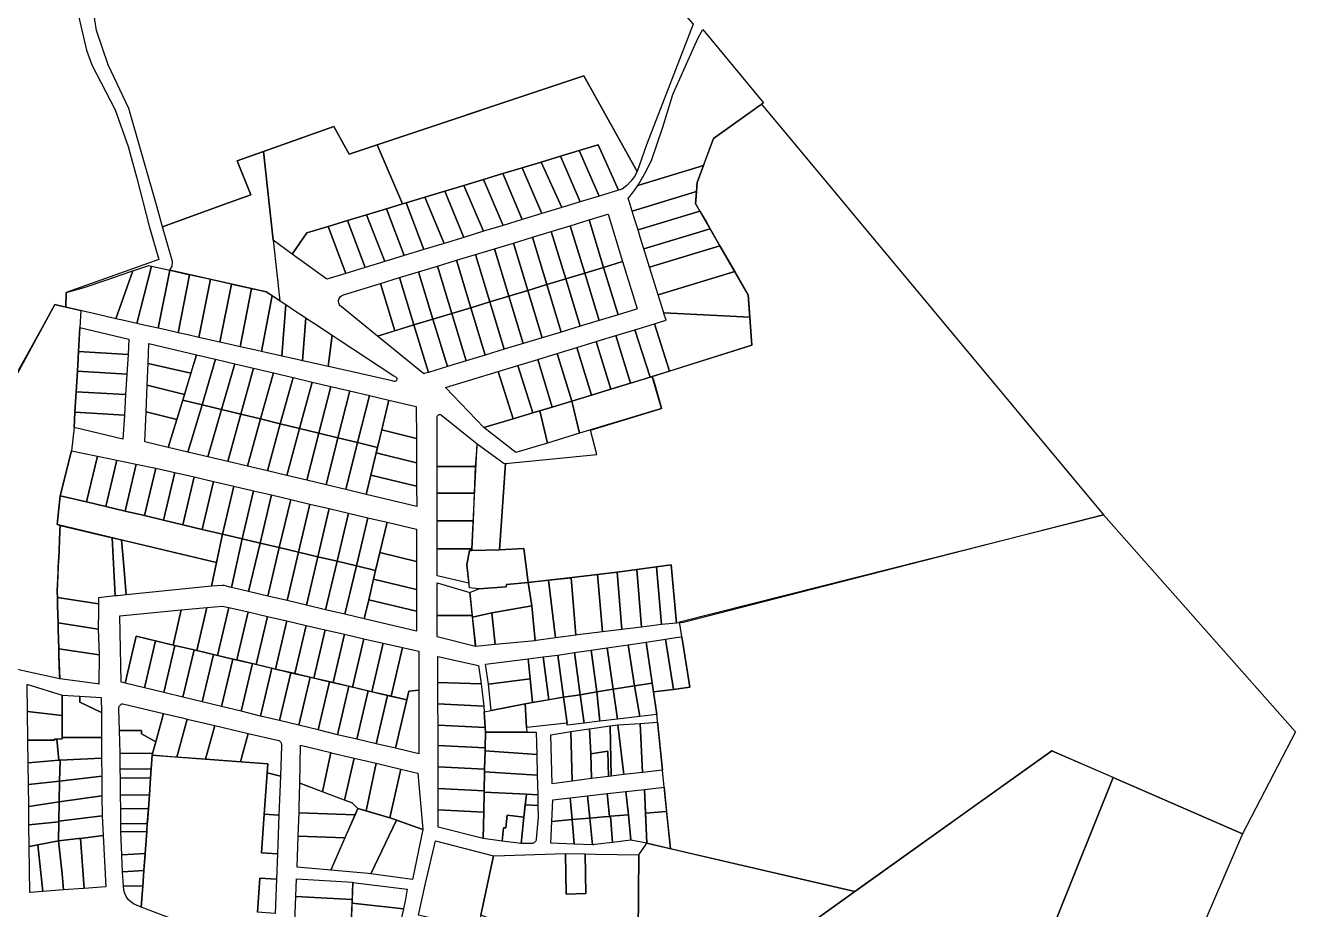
# Model space of a CAD drawing. Header units: millimetres. Extents: x 522658 to 553925, y 7796479 to 7820139.
# Drawn here: x 526772 to 527541, y 7801591 to 7802126 of the extents above; entities that cross this region are included whole.
import ezdxf

# ---------------------------------------------------------------- set-up
doc = ezdxf.new("R2010")
doc.units = ezdxf.units.MM
doc.layers.add('ZONA RESIDENCIAL 2 (ZR_2)', color=2, linetype='Continuous')

msp = doc.modelspace()

# ---------------------------------------------------------------- linework, layer by layer
at = {"layer": 'ZONA RESIDENCIAL 2 (ZR_2)'}
for points in [[(526892.1, 7802017.95), (526855.09, 7802004.5), (526851.58, 7802016.94), (526834.65, 7802076.2), (526822.16, 7802102.66), (526815.18, 7802123.4), (526812, 7802142.88), (526810.52, 7802167.01), (526812.42, 7802183.73), (527168.87, 7802135.47), (527176.28, 7802127.21), (527147.92, 7802054.19), (527142.26, 7802038.06), (527109.98, 7802096.01), (526968.03, 7802048.51), (526958.77, 7802065.31), (526900.17, 7802044.41), (526908.5, 7802023.91), (526892.1, 7802017.95)], [(527182.38, 7802041.6), (527142.61, 7802029.5), (527143.01, 7802030.11), (527143.92, 7802031.54), (527147.81, 7802038.23), (527151.24, 7802045.16), (527157.79, 7802064.78), (527163.94, 7802084.53), (527177.27, 7802114.48), (527179.5, 7802119.27), (527182.03, 7802123.9), (527218.81, 7802079.65), (527188.43, 7802057.91), (527183.06, 7802043.45), (527182.58, 7802042.15), (527182.38, 7802041.6)], [(527000.34, 7802018.35), (526984.91, 7802054.16), (527109.98, 7802096.01), (527142.26, 7802038.06), (527140.63, 7802034.91), (527138.56, 7802032.04), (527136.09, 7802029.5), (527133.27, 7802027.35), (527130.95, 7802026.64), (527118.65, 7802054.2), (527107.14, 7802050.71), (527095.81, 7802047.28), (527084.1, 7802043.73), (527072.65, 7802040.26), (527061.08, 7802036.75), (527049.26, 7802033.17), (527037.31, 7802029.55), (527025.9, 7802026.09), (527013.88, 7802022.45), (527002.51, 7802019), (527000.34, 7802018.35)], [(527166.01, 7801764.42), (527162.96, 7801799.74), (527154.04, 7801798.55), (527130.23, 7801795.38), (527102.92, 7801792.04), (527076.33, 7801789.03), (527073.71, 7801809.59), (527059.06, 7801808.83), (527062.56, 7801861.22), (527117.83, 7801866.69), (527114, 7801881.4), (527157, 7801894.36), (527151.45, 7801913.83), (527211.61, 7801932.81), (527209.54, 7801963.33), (527192.42, 7801992.96), (527177.59, 7802018.62), (527178.16, 7802025.86), (527178.59, 7802031.4), (527188.43, 7802057.91), (527210.39, 7802073.62), (527217.62, 7802078.8), (527424.42, 7801830.02), (527240.1, 7801782.74), (527170.29, 7801764.83), (527166.01, 7801764.42)], [(526922, 7801996.35), (526916.12, 7802050.1), (526958.77, 7802065.31), (526968.03, 7802048.51), (526984.91, 7802054.16), (527000.34, 7802018.35), (526990.54, 7802015.38), (526978.44, 7802011.71), (526966.99, 7802008.24), (526955.38, 7802004.72), (526942.3, 7802000.76), (526933.59, 7801987.98), (526922, 7801996.35)], [(526922, 7801996.35), (526926.01, 7801959.73), (526917.87, 7801965.1), (526859.53, 7801978.17), (526860.9, 7801980.74), (526861.03, 7801983.43), (526855.09, 7802004.5), (526892.1, 7802017.95), (526908.5, 7802023.91), (526900.17, 7802044.41), (526916.12, 7802050.1), (526922, 7801996.35)], [(527096.61, 7802016.16), (527084.1, 7802043.73), (527095.81, 7802047.28), (527107.81, 7802019.58), (527096.61, 7802016.16)], [(527107.81, 7802019.58), (527095.81, 7802047.28), (527107.14, 7802050.71), (527119.26, 7802023.07), (527107.81, 7802019.58)], [(527119.26, 7802023.07), (527107.14, 7802050.71), (527118.65, 7802054.2), (527130.95, 7802026.64), (527119.26, 7802023.07)], [(527072.72, 7802008.87), (527061.08, 7802036.75), (527072.65, 7802040.26), (527084.65, 7802012.51), (527072.72, 7802008.87)], [(527084.65, 7802012.51), (527072.65, 7802040.26), (527084.1, 7802043.73), (527096.61, 7802016.16), (527084.65, 7802012.51)], [(527142.61, 7802029.5), (527182.38, 7802041.6), (527178.59, 7802031.4), (527178.16, 7802025.86), (527139.26, 7802014.03), (527137.43, 7802019.94), (527136.92, 7802021.6), (527139.85, 7802025.49), (527142.61, 7802029.5)], [(527049.38, 7802001.75), (527037.31, 7802029.55), (527049.26, 7802033.17), (527061.12, 7802005.33), (527049.38, 7802001.75)], [(527061.12, 7802005.33), (527049.26, 7802033.17), (527061.08, 7802036.75), (527072.72, 7802008.87), (527061.12, 7802005.33)], [(527025.45, 7801994.46), (527013.88, 7802022.45), (527025.9, 7802026.09), (527037.36, 7801998.09), (527025.45, 7801994.46)], [(527037.36, 7801998.09), (527025.9, 7802026.09), (527037.31, 7802029.55), (527049.38, 7802001.75), (527037.36, 7801998.09)], [(527139.26, 7802014.03), (527178.16, 7802025.86), (527177.72, 7802020.26), (527177.59, 7802018.62), (527180.28, 7802013.96), (527142.82, 7802002.57), (527140.54, 7802009.91), (527139.26, 7802014.03)], [(527001.35, 7801987.11), (526990.54, 7802015.38), (527000.34, 7802018.35), (527002.51, 7802019), (527013.28, 7801990.75), (527001.35, 7801987.11)], [(527013.28, 7801990.75), (527002.51, 7802019), (527013.88, 7802022.45), (527025.45, 7801994.46), (527013.28, 7801990.75)], [(526965.9, 7801976.3), (526955.38, 7802004.72), (526966.99, 7802008.24), (526977.68, 7801979.89), (526965.9, 7801976.3)], [(526977.68, 7801979.89), (526966.99, 7802008.24), (526978.44, 7802011.71), (526989.61, 7801983.53), (526977.68, 7801979.89)], [(526989.61, 7801983.53), (526978.44, 7802011.71), (526990.54, 7802015.38), (527001.35, 7801987.11), (526989.61, 7801983.53)], [(527110.54, 7801976.45), (527101.82, 7802005.13), (527113.3, 7802008.62), (527122.02, 7801979.94), (527110.54, 7801976.45)], [(527122.02, 7801979.94), (527113.3, 7802008.62), (527124.53, 7802012.04), (527124.78, 7802012.12), (527133.5, 7801983.43), (527122.02, 7801979.94)], [(527142.82, 7802002.57), (527180.28, 7802013.96), (527183.96, 7802007.6), (527186.45, 7802003.29), (527146.37, 7801991.11), (527144.16, 7801998.24), (527142.82, 7802002.57)], [(526965.9, 7801976.3), (526954.54, 7801972.84), (526933.59, 7801987.98), (526942.3, 7802000.76), (526955.38, 7802004.72), (526965.9, 7801976.3)], [(527087.58, 7801969.47), (527078.86, 7801998.15), (527090.34, 7802001.64), (527099.06, 7801972.96), (527087.58, 7801969.47)], [(527099.06, 7801972.96), (527090.34, 7802001.64), (527101.82, 7802005.13), (527110.54, 7801976.45), (527099.06, 7801972.96)], [(527146.37, 7801991.11), (527186.45, 7802003.29), (527192.42, 7801992.96), (527149.81, 7801980.01), (527146.37, 7801991.11)], [(527064.62, 7801962.49), (527055.9, 7801991.17), (527067.38, 7801994.66), (527076.1, 7801965.98), (527064.62, 7801962.49)], [(527076.1, 7801965.98), (527067.38, 7801994.66), (527078.86, 7801998.15), (527087.58, 7801969.47), (527076.1, 7801965.98)], [(527149.81, 7801980.01), (527192.42, 7801992.96), (527201.38, 7801977.46), (527154.98, 7801963.36), (527149.81, 7801980.01)], [(527041.66, 7801955.5), (527032.94, 7801984.19), (527044.42, 7801987.68), (527053.14, 7801959), (527041.66, 7801955.5)], [(527053.14, 7801959), (527044.42, 7801987.68), (527055.9, 7801991.17), (527064.62, 7801962.49), (527053.14, 7801959)], [(526826.82, 7801948.81), (526815.85, 7801951.28), (526796.56, 7801955.79), (526796.82, 7801964.63), (526807.64, 7801967.8), (526821.43, 7801972.47), (526835.3, 7801977.16), (526837.13, 7801977.78), (526826.82, 7801948.81)], [(526826.82, 7801948.81), (526837.13, 7801977.78), (526846.75, 7801981.03), (526848.31, 7801980.68), (526839.54, 7801945.94), (526830.84, 7801947.9), (526826.82, 7801948.81)], [(526839.54, 7801945.94), (526848.31, 7801980.68), (526858.69, 7801978.36), (526859.53, 7801978.17), (526852.5, 7801943.01), (526843.78, 7801944.98), (526839.54, 7801945.94)], [(526852.5, 7801943.01), (526859.53, 7801978.17), (526871.48, 7801975.49), (526864.45, 7801940.32), (526856.98, 7801942), (526852.5, 7801943.01)], [(527018.7, 7801948.51), (527009.97, 7801977.2), (527021.45, 7801980.69), (527030.18, 7801952.01), (527018.7, 7801948.51)], [(527030.18, 7801952.01), (527021.45, 7801980.69), (527032.94, 7801984.19), (527041.66, 7801955.5), (527030.18, 7801952.01)], [(527119.26, 7801947.75), (527110.54, 7801976.45), (527122.02, 7801979.94), (527130.74, 7801951.24), (527119.26, 7801947.75)], [(527130.74, 7801951.24), (527122.02, 7801979.94), (527133.5, 7801983.43), (527142.23, 7801954.73), (527141.99, 7801954.66), (527130.74, 7801951.24)], [(527154.98, 7801963.36), (527201.38, 7801977.46), (527209.54, 7801963.33), (527210.46, 7801949.77), (527158.4, 7801952.34), (527154.98, 7801963.36)], [(526864.45, 7801940.32), (526871.48, 7801975.49), (526872.02, 7801975.37), (526884.01, 7801972.68), (526876.98, 7801937.5), (526870.31, 7801939), (526864.45, 7801940.32)], [(526876.98, 7801937.5), (526884.01, 7801972.68), (526884.9, 7801972.48), (526896.44, 7801969.9), (526896.75, 7801969.83), (526889.71, 7801934.63), (526883.19, 7801936.1), (526876.98, 7801937.5)], [(526889.71, 7801934.63), (526896.75, 7801969.83), (526908.96, 7801967.1), (526902.09, 7801931.84), (526897.88, 7801932.79), (526889.71, 7801934.63)], [(526995.74, 7801941.52), (526985.15, 7801938.3), (526963.14, 7801956.17), (526962.65, 7801956.65), (526962.24, 7801957.2), (526961.92, 7801957.82), (526961.72, 7801958.47), (526961.62, 7801959.16), (526961.64, 7801959.84), (526961.77, 7801960.52), (526962.01, 7801961.16), (526962.35, 7801961.76), (526962.79, 7801962.29), (526963.31, 7801962.75), (526963.89, 7801963.11), (526964.53, 7801963.37), (526987, 7801970.21), (526995.74, 7801941.52)], [(526995.74, 7801941.52), (526987, 7801970.21), (526998.48, 7801973.7), (527007.22, 7801945.02), (526995.74, 7801941.52)], [(527007.22, 7801945.02), (526998.48, 7801973.7), (527009.97, 7801977.2), (527018.7, 7801948.51), (527007.22, 7801945.02)], [(527096.31, 7801940.77), (527087.58, 7801969.47), (527099.06, 7801972.96), (527107.79, 7801944.26), (527096.31, 7801940.77)], [(527107.79, 7801944.26), (527099.06, 7801972.96), (527110.54, 7801976.45), (527119.26, 7801947.75), (527107.79, 7801944.26)], [(526902.09, 7801931.84), (526908.96, 7801967.1), (526909.36, 7801967.01), (526910.47, 7801966.76), (526910.55, 7801966.74), (526911.63, 7801966.5), (526917.87, 7801965.1), (526921.33, 7801962.82), (526914.86, 7801928.97), (526913.07, 7801929.37), (526910.8, 7801929.88), (526906.61, 7801930.82), (526902.09, 7801931.84)], [(526914.86, 7801928.97), (526921.33, 7801962.82), (526921.99, 7801962.38), (526923.43, 7801961.43), (526929.6, 7801957.36), (526927.35, 7801926.15), (526924.78, 7801926.73), (526918.32, 7801928.19), (526914.86, 7801928.97)], [(527061.87, 7801930.3), (527053.14, 7801959), (527064.62, 7801962.49), (527073.35, 7801933.79), (527061.87, 7801930.3)], [(527073.35, 7801933.79), (527064.62, 7801962.49), (527076.1, 7801965.98), (527084.83, 7801937.28), (527073.35, 7801933.79)], [(527084.83, 7801937.28), (527076.1, 7801965.98), (527087.58, 7801969.47), (527096.31, 7801940.77), (527084.83, 7801937.28)], [(526927.35, 7801926.15), (526929.6, 7801957.36), (526932.98, 7801955.13), (526933.19, 7801954.99), (526941.76, 7801949.34), (526939.76, 7801923.36), (526936.49, 7801924.09), (526930.03, 7801925.55), (526927.35, 7801926.15)], [(527038.91, 7801923.31), (527030.18, 7801952.01), (527041.66, 7801955.5), (527050.39, 7801926.8), (527038.91, 7801923.31)], [(527050.39, 7801926.8), (527041.66, 7801955.5), (527053.14, 7801959), (527061.87, 7801930.3), (527050.39, 7801926.8)], [(526957.7, 7801938.83), (526955.27, 7801919.85), (526948.2, 7801921.45), (526941.74, 7801922.91), (526939.76, 7801923.36), (526941.76, 7801949.34), (526944.39, 7801947.61), (526946.93, 7801945.94), (526947.06, 7801945.85), (526957.7, 7801938.83)], [(527015.96, 7801916.32), (527007.22, 7801945.02), (527018.7, 7801948.51), (527027.44, 7801919.82), (527015.96, 7801916.32)], [(527027.44, 7801919.82), (527018.7, 7801948.51), (527030.18, 7801952.01), (527038.91, 7801923.31), (527027.44, 7801919.82)], [(527210.46, 7801949.77), (527210.47, 7801949.6), (527211.61, 7801932.81), (527161.82, 7801917.1), (527152.78, 7801945.74), (527156.5, 7801946.87), (527159.78, 7801947.87), (527158.49, 7801952.04), (527158.4, 7801952.34), (527210.46, 7801949.77)], [(526834.17, 7801927.21), (526804.23, 7801928.94), (526805.08, 7801943.53), (526834.72, 7801936.45), (526834.17, 7801927.21)], [(527015.96, 7801916.32), (527013.49, 7801915.57), (527013.25, 7801915.5), (526985.15, 7801938.3), (527007.22, 7801945.02), (527015.96, 7801916.32)], [(527150.24, 7801913.45), (527143.19, 7801911.22), (527138.29, 7801909.73), (527129.37, 7801938.61), (527140.94, 7801942.13), (527150.24, 7801913.45)], [(527161.82, 7801917.1), (527151.45, 7801913.83), (527150.24, 7801913.45), (527140.94, 7801942.13), (527152.78, 7801945.74), (527161.82, 7801917.1)], [(526872.23, 7801915.83), (526846.29, 7801921.62), (526846.78, 7801933.86), (526875.64, 7801927.04), (526872.23, 7801915.83)], [(526995.18, 7801910.81), (526993.95, 7801911.14), (526962.74, 7801918.17), (526956.29, 7801919.62), (526955.27, 7801919.85), (526957.7, 7801938.83), (526960.24, 7801937.15), (526961.9, 7801936.06), (526994.97, 7801914.25), (526996.4, 7801913.4), (526996.57, 7801913.2), (526996.7, 7801912.97), (526996.79, 7801912.72), (526996.83, 7801912.45), (526996.83, 7801912.19), (526996.78, 7801911.93), (526996.69, 7801911.68), (526996.56, 7801911.45), (526996.39, 7801911.25), (526996.18, 7801911.08), (526995.95, 7801910.95), (526995.71, 7801910.86), (526995.44, 7801910.81), (526995.18, 7801910.81)], [(527114.66, 7801902.55), (527114.15, 7801902.39), (527102.76, 7801898.93), (527093.84, 7801927.8), (527105.74, 7801931.42), (527114.66, 7801902.55)], [(527126.44, 7801906.13), (527114.66, 7801902.55), (527105.74, 7801931.42), (527117.52, 7801935.01), (527126.44, 7801906.13)], [(527138.29, 7801909.73), (527127.05, 7801906.31), (527126.44, 7801906.13), (527117.52, 7801935.01), (527118.64, 7801935.35), (527129.37, 7801938.61), (527138.29, 7801909.73)], [(526833.46, 7801915.24), (526803.53, 7801916.98), (526804.23, 7801928.94), (526834.17, 7801927.21), (526833.46, 7801915.24)], [(526887.16, 7801924.31), (526878.96, 7801896.74), (526867.28, 7801899.58), (526875.64, 7801927.04), (526887.16, 7801924.31)], [(526898.86, 7801921.54), (526890.85, 7801893.85), (526878.96, 7801896.74), (526887.16, 7801924.31), (526898.86, 7801921.54)], [(527090.8, 7801895.3), (527079.07, 7801891.74), (527070.01, 7801920.54), (527082.1, 7801924.22), (527090.8, 7801895.3)], [(527102.76, 7801898.93), (527090.8, 7801895.3), (527082.1, 7801924.22), (527093.84, 7801927.8), (527102.76, 7801898.93)], [(526832.72, 7801902.88), (526802.81, 7801904.61), (526803.53, 7801916.98), (526833.46, 7801915.24), (526832.72, 7801902.88)], [(526868.32, 7801902.98), (526845.77, 7801908.58), (526846.29, 7801921.62), (526872.23, 7801915.83), (526868.32, 7801902.98)], [(526910.14, 7801918.87), (526902.51, 7801891.01), (526890.85, 7801893.85), (526898.86, 7801921.54), (526910.14, 7801918.87)], [(526922.13, 7801916.03), (526914.39, 7801888.12), (526902.51, 7801891.01), (526910.14, 7801918.87), (526922.13, 7801916.03)], [(526934.04, 7801913.21), (526926.34, 7801885.21), (526914.39, 7801888.12), (526922.13, 7801916.03), (526934.04, 7801913.21)], [(527067.2, 7801888.17), (527049.58, 7801883.04), (527026.26, 7801907.23), (527058.16, 7801916.94), (527067.2, 7801888.17)], [(527067.2, 7801888.17), (527058.16, 7801916.94), (527070.01, 7801920.54), (527079.07, 7801891.74), (527067.2, 7801888.17)], [(526863.68, 7801887.76), (526845.13, 7801892.43), (526845.77, 7801908.58), (526868.32, 7801902.98), (526863.68, 7801887.76)], [(526945.58, 7801910.48), (526938.03, 7801882.36), (526926.34, 7801885.21), (526934.04, 7801913.21), (526945.58, 7801910.48)], [(526956.94, 7801907.8), (526949.66, 7801879.53), (526938.03, 7801882.36), (526945.58, 7801910.48), (526956.94, 7801907.8)], [(527107.46, 7801879.42), (527102.76, 7801898.93), (527114.66, 7801902.55), (527126.44, 7801906.13), (527138.29, 7801909.73), (527150.24, 7801913.45), (527151.45, 7801913.83), (527152.5, 7801910.36), (527156.94, 7801894.57), (527157, 7801894.36), (527107.46, 7801879.42)], [(526831.97, 7801890.42), (526802.07, 7801892.15), (526802.81, 7801904.61), (526832.72, 7801902.88), (526831.97, 7801890.42)], [(526968.4, 7801905.09), (526961.25, 7801876.7), (526949.66, 7801879.53), (526956.94, 7801907.8), (526968.4, 7801905.09)], [(526980.28, 7801902.28), (526973.15, 7801873.8), (526961.25, 7801876.7), (526968.4, 7801905.09), (526980.28, 7801902.28)], [(526973.15, 7801873.8), (526980.28, 7801902.28), (526992.05, 7801899.5), (526985.19, 7801870.87), (526973.15, 7801873.8)], [(526878.96, 7801896.74), (526870.43, 7801868.09), (526858.55, 7801870.91), (526867.28, 7801899.58), (526878.96, 7801896.74)], [(526890.85, 7801893.85), (526882.56, 7801865.2), (526870.43, 7801868.09), (526878.96, 7801896.74), (526890.85, 7801893.85)], [(526902.51, 7801891.01), (526894.65, 7801862.32), (526882.56, 7801865.2), (526890.85, 7801893.85), (526902.51, 7801891.01)], [(527008.69, 7801876.38), (526987.73, 7801881.47), (526992.05, 7801899.5), (527008.59, 7801895.59), (527008.69, 7801876.38)], [(527087.97, 7801873.54), (527068.85, 7801867.78), (527049.47, 7801883.01), (527049.58, 7801883.04), (527067.2, 7801888.17), (527079.07, 7801891.74), (527083.41, 7801893.06), (527087.97, 7801873.54)], [(527087.97, 7801873.54), (527083.41, 7801893.06), (527090.8, 7801895.3), (527102.76, 7801898.93), (527107.46, 7801879.42), (527087.97, 7801873.54)], [(526831.97, 7801890.42), (526831.11, 7801875.92), (526801.53, 7801882.97), (526802.07, 7801892.15), (526831.97, 7801890.42)], [(526863.68, 7801887.76), (526858.55, 7801870.91), (526844.41, 7801874.27), (526845.13, 7801892.43), (526863.68, 7801887.76)], [(526914.39, 7801888.12), (526906.47, 7801859.51), (526894.65, 7801862.32), (526902.51, 7801891.01), (526914.39, 7801888.12)], [(526926.34, 7801885.21), (526918.49, 7801856.65), (526906.47, 7801859.51), (526914.39, 7801888.12), (526926.34, 7801885.21)], [(526938.03, 7801882.36), (526930.36, 7801853.83), (526918.49, 7801856.65), (526926.34, 7801885.21), (526938.03, 7801882.36)], [(527021.27, 7801859.26), (527021.27, 7801889.38), (527021.3, 7801889.62), (527021.36, 7801889.86), (527021.47, 7801890.08), (527021.61, 7801890.29), (527021.78, 7801890.46), (527021.98, 7801890.61), (527022.2, 7801890.72), (527022.43, 7801890.79), (527022.68, 7801890.83), (527022.92, 7801890.82), (527023.17, 7801890.78), (527023.4, 7801890.69), (527023.61, 7801890.57), (527023.79, 7801890.43), (527045.43, 7801872.99), (527045.29, 7801871.28), (527044.3, 7801859.26), (527021.27, 7801859.26)], [(526949.66, 7801879.53), (526942.32, 7801850.99), (526930.36, 7801853.83), (526938.03, 7801882.36), (526949.66, 7801879.53)], [(526961.25, 7801876.7), (526954.07, 7801848.2), (526942.32, 7801850.99), (526949.66, 7801879.53), (526961.25, 7801876.7)], [(527008.77, 7801861.46), (526984.38, 7801867.5), (526987.73, 7801881.47), (527008.69, 7801876.38), (527008.77, 7801861.46)], [(526973.15, 7801873.8), (526966.03, 7801845.36), (526954.07, 7801848.2), (526961.25, 7801876.7), (526973.15, 7801873.8)], [(526966.03, 7801845.36), (526973.15, 7801873.8), (526985.19, 7801870.87), (526978.37, 7801842.42), (526966.03, 7801845.36)], [(527062.56, 7801861.22), (527059.06, 7801808.83), (527042.25, 7801808.46), (527042.29, 7801809.36), (527045.43, 7801872.99), (527061.74, 7801861.14), (527062.56, 7801861.22)], [(526793.14, 7801841.64), (526800.03, 7801868.89), (526815.69, 7801865.63), (526809.11, 7801837.85), (526793.14, 7801841.64)], [(526809.11, 7801837.85), (526815.69, 7801865.63), (526827.44, 7801863.18), (526820.77, 7801835.08), (526809.11, 7801837.85)], [(526820.77, 7801835.08), (526827.44, 7801863.18), (526839.17, 7801860.73), (526832.43, 7801832.32), (526820.77, 7801835.08)], [(527008.85, 7801847.33), (526981.16, 7801854.06), (526984.38, 7801867.5), (527008.77, 7801861.46), (527008.85, 7801847.33)], [(526832.43, 7801832.32), (526839.17, 7801860.73), (526850.91, 7801858.28), (526844.09, 7801829.55), (526832.43, 7801832.32)], [(526844.09, 7801829.55), (526850.91, 7801858.28), (526862.6, 7801855.68), (526855.75, 7801826.78), (526844.09, 7801829.55)], [(526855.75, 7801826.78), (526862.6, 7801855.68), (526874.3, 7801853.08), (526867.41, 7801824.02), (526855.75, 7801826.78)], [(527043.65, 7801843.26), (527021.27, 7801843.26), (527021.27, 7801859.26), (527044.3, 7801859.26), (527043.65, 7801843.26)], [(526867.41, 7801824.02), (526874.3, 7801853.08), (526885.97, 7801850.33), (526879.07, 7801821.25), (526867.41, 7801824.02)], [(526879.07, 7801821.25), (526885.97, 7801850.33), (526898.16, 7801847.45), (526891.26, 7801818.37), (526879.07, 7801821.25)], [(526891.26, 7801818.37), (526898.16, 7801847.45), (526909.3, 7801844.82), (526910.09, 7801844.63), (526903.19, 7801815.54), (526902.4, 7801815.73), (526891.26, 7801818.37)], [(527008.85, 7801847.33), (527008.91, 7801835.16), (526978.37, 7801842.42), (526981.16, 7801854.06), (527008.85, 7801847.33)], [(526887.71, 7801801.24), (526827.46, 7801815.52), (526791.3, 7801824.1), (526793.14, 7801841.64), (526809.11, 7801837.85), (526820.77, 7801835.08), (526832.43, 7801832.32), (526844.09, 7801829.55), (526855.75, 7801826.78), (526867.41, 7801824.02), (526879.07, 7801821.25), (526891.26, 7801818.37), (526887.71, 7801801.24)], [(526903.19, 7801815.54), (526910.09, 7801844.63), (526920.96, 7801842.07), (526914.06, 7801812.97), (526903.19, 7801815.54)], [(526914.06, 7801812.97), (526920.96, 7801842.07), (526932.62, 7801839.32), (526925.72, 7801810.21), (526914.06, 7801812.97)], [(526925.72, 7801810.21), (526932.62, 7801839.32), (526944.29, 7801836.57), (526937.39, 7801807.45), (526925.72, 7801810.21)], [(527042.97, 7801826.46), (527021.27, 7801826.46), (527021.27, 7801843.26), (527043.65, 7801843.26), (527042.97, 7801826.46)], [(526937.39, 7801807.45), (526944.29, 7801836.57), (526955.95, 7801833.8), (526949.05, 7801804.68), (526937.39, 7801807.45)], [(526949.05, 7801804.68), (526955.95, 7801833.8), (526967.61, 7801831.04), (526960.71, 7801801.91), (526949.05, 7801804.68)], [(526960.71, 7801801.91), (526967.61, 7801831.04), (526979.28, 7801828.27), (526972.37, 7801799.14), (526960.71, 7801801.91)], [(526972.37, 7801799.14), (526979.28, 7801828.27), (526990.94, 7801825.51), (526986.6, 7801807.19), (526984.02, 7801796.35), (526972.37, 7801799.14)], [(527008.77, 7801801.87), (526986.6, 7801807.19), (526990.94, 7801825.51), (527008.74, 7801821.31), (527008.77, 7801801.87)], [(527042.29, 7801809.36), (527021.27, 7801809.36), (527021.27, 7801826.46), (527042.97, 7801826.46), (527042.29, 7801809.36)], [(527157.58, 7801675.36), (527154.15, 7801709.17), (527152.14, 7801722.82), (527164.24, 7801724.34), (527174.16, 7801725.59), (527167.97, 7801765.19), (527424.42, 7801830.02), (527540.75, 7801698.7), (527508.68, 7801636.85), (527393.28, 7801687.17), (527274.05, 7801601.87), (527246.97, 7801608.17), (527162.42, 7801627.83), (527158.6, 7801665.17), (527157.58, 7801675.36)], [(526792.21, 7801803.5), (526792.93, 7801820), (526793.09, 7801823.68), (526824.56, 7801816.21), (526826.46, 7801780.9), (526816.41, 7801779.8), (526816.38, 7801777.94), (526816.35, 7801776.1), (526791.42, 7801779.95), (526791.32, 7801783.41), (526791.55, 7801788.68), (526791.64, 7801790.68), (526792.17, 7801802.7), (526792.21, 7801803.5)], [(526830.27, 7801814.85), (526831.56, 7801798.96), (526832.97, 7801781.57), (526827.83, 7801781.04), (526826.46, 7801780.9), (526824.56, 7801816.21), (526827.46, 7801815.52), (526828.12, 7801815.36), (526830.27, 7801814.85)], [(526884.75, 7801786.93), (526887.71, 7801801.24), (526891.26, 7801818.37), (526902.4, 7801815.73), (526903.19, 7801815.54), (526896.82, 7801786.06), (526896.59, 7801786.12), (526892.3, 7801787.22), (526891.3, 7801787.18), (526884.75, 7801786.93)], [(526832.97, 7801781.57), (526831.56, 7801798.96), (526830.27, 7801814.85), (526887.71, 7801801.24), (526884.75, 7801786.93), (526832.97, 7801781.57)], [(526896.82, 7801786.06), (526903.19, 7801815.54), (526914.06, 7801812.97), (526907.1, 7801783.63), (526896.82, 7801786.06)], [(526907.1, 7801783.63), (526914.06, 7801812.97), (526925.72, 7801810.21), (526918.77, 7801780.87), (526907.1, 7801783.63)], [(526918.77, 7801780.87), (526925.72, 7801810.21), (526937.39, 7801807.45), (526930.43, 7801778.12), (526918.77, 7801780.87)], [(527040.46, 7801788.57), (527021.27, 7801793.16), (527021.27, 7801809.36), (527042.29, 7801809.36), (527042.25, 7801808.46), (527040.73, 7801808.4), (527039.26, 7801799.81), (527040.46, 7801788.57)], [(527046.53, 7801785.2), (527040.76, 7801785.81), (527039.26, 7801799.81), (527040.73, 7801808.4), (527042.25, 7801808.46), (527059.06, 7801808.83), (527073.71, 7801809.59), (527076.33, 7801789.03), (527063.12, 7801787.82), (527063.04, 7801786.47), (527046.53, 7801785.2)], [(526930.43, 7801778.12), (526937.39, 7801807.45), (526949.05, 7801804.68), (526942.09, 7801775.36), (526930.43, 7801778.12)], [(526942.09, 7801775.36), (526949.05, 7801804.68), (526960.71, 7801801.91), (526953.76, 7801772.61), (526942.09, 7801775.36)], [(526953.76, 7801772.61), (526960.71, 7801801.91), (526972.37, 7801799.14), (526965.42, 7801769.86), (526953.76, 7801772.61)], [(527008.79, 7801784.86), (526982.76, 7801791.03), (526984.02, 7801796.35), (526986.6, 7801807.19), (527008.77, 7801801.87), (527008.79, 7801784.86)], [(526965.42, 7801769.86), (526972.37, 7801799.14), (526984.02, 7801796.35), (526982.76, 7801791.03), (526979.81, 7801778.58), (526977.09, 7801767.1), (526965.42, 7801769.86)], [(527121.24, 7801759.23), (527106.32, 7801757.42), (527105.23, 7801757.26), (527102.42, 7801791.98), (527102.92, 7801792.04), (527118.3, 7801793.92), (527121.24, 7801759.23)], [(527121.24, 7801759.23), (527118.3, 7801793.92), (527130.23, 7801795.38), (527133.04, 7801760.66), (527121.24, 7801759.23)], [(527144.99, 7801762.11), (527133.04, 7801760.66), (527130.23, 7801795.38), (527142.08, 7801796.96), (527144.99, 7801762.11)], [(527144.99, 7801762.11), (527142.08, 7801796.96), (527154.04, 7801798.55), (527157.06, 7801763.57), (527144.99, 7801762.11)], [(527166.01, 7801764.42), (527157.06, 7801763.57), (527154.04, 7801798.55), (527162.96, 7801799.74), (527166.01, 7801764.42)], [(527008.81, 7801771.71), (526979.81, 7801778.58), (526982.76, 7801791.03), (527008.79, 7801784.86), (527008.81, 7801771.71)], [(527042.54, 7801769.18), (527021.27, 7801769.18), (527021.27, 7801788.88), (527041.05, 7801783.1), (527042.54, 7801769.18)], [(527041.05, 7801783.1), (527046.53, 7801785.2), (527063.04, 7801786.47), (527063.12, 7801787.82), (527076.33, 7801789.03), (527078.46, 7801774.87), (527054.39, 7801770.64), (527042.67, 7801767.98), (527041.05, 7801783.1)], [(527092.97, 7801755.51), (527081.39, 7801753.85), (527080.64, 7801753.78), (527078.46, 7801774.87), (527076.33, 7801789.03), (527088.61, 7801790.42), (527092.97, 7801755.51)], [(527092.97, 7801755.51), (527088.61, 7801790.42), (527102.42, 7801791.98), (527105.23, 7801757.26), (527092.97, 7801755.51)], [(526816.3, 7801772.07), (526816.14, 7801760.8), (526791.86, 7801764.55), (526791.56, 7801774.86), (526791.53, 7801775.94), (526791.42, 7801779.95), (526816.35, 7801776.1), (526816.3, 7801772.07)], [(527008.81, 7801771.71), (527008.82, 7801759.61), (526977.09, 7801767.1), (526979.81, 7801778.58), (527008.81, 7801771.71)], [(526866.43, 7801772.45), (526861.44, 7801751.22), (526839.12, 7801756.47), (526832.45, 7801728.09), (526830.1, 7801728.66), (526830.09, 7801728.97), (526829.42, 7801758.75), (526829.19, 7801768.88), (526866.43, 7801772.45)], [(526875.83, 7801747.83), (526861.44, 7801751.22), (526866.43, 7801772.45), (526881.97, 7801773.94), (526875.83, 7801747.83)], [(526895.13, 7801773.92), (526888.31, 7801744.9), (526875.83, 7801747.83), (526881.97, 7801773.94), (526891.19, 7801774.83), (526895.13, 7801773.92)], [(526906.82, 7801771.22), (526899.99, 7801742.15), (526897.53, 7801742.73), (526888.31, 7801744.9), (526895.13, 7801773.92), (526906.82, 7801771.22)], [(526918.51, 7801768.52), (526911.67, 7801739.4), (526899.99, 7801742.15), (526906.82, 7801771.22), (526918.51, 7801768.52)], [(527056.34, 7801751.45), (527044.56, 7801750.32), (527042.67, 7801767.98), (527054.39, 7801770.64), (527056.34, 7801751.45)], [(527056.34, 7801751.45), (527054.39, 7801770.64), (527078.46, 7801774.87), (527080.64, 7801753.78), (527056.34, 7801751.45)], [(526816.66, 7801745.21), (526792.3, 7801748.97), (526791.97, 7801760.54), (526791.86, 7801764.55), (526816.14, 7801760.8), (526816.66, 7801745.21)], [(526930.2, 7801765.82), (526923.35, 7801736.65), (526911.67, 7801739.4), (526918.51, 7801768.52), (526930.2, 7801765.82)], [(526941.89, 7801763.12), (526935.03, 7801733.91), (526923.35, 7801736.65), (526930.2, 7801765.82), (526941.89, 7801763.12)], [(526953.58, 7801760.42), (526946.71, 7801731.16), (526935.03, 7801733.91), (526941.89, 7801763.12), (526953.58, 7801760.42)], [(527021.27, 7801757.18), (527021.27, 7801769.18), (527042.54, 7801769.18), (527044.45, 7801751.35), (527044.56, 7801750.32), (527021.27, 7801756.18), (527021.27, 7801757.18)], [(526832.45, 7801728.09), (526839.12, 7801756.47), (526850.8, 7801753.73), (526844.11, 7801725.26), (526832.45, 7801728.09)], [(526965.27, 7801757.73), (526958.39, 7801728.42), (526946.71, 7801731.16), (526953.58, 7801760.42), (526965.27, 7801757.73)], [(526976.96, 7801755.03), (526970.07, 7801725.67), (526958.39, 7801728.42), (526965.27, 7801757.73), (526976.96, 7801755.03)], [(526988.65, 7801752.34), (526981.75, 7801722.93), (526970.07, 7801725.67), (526976.96, 7801755.03), (526988.65, 7801752.34)], [(527152.14, 7801722.82), (527147.69, 7801752.99), (527159.48, 7801754.76), (527164.24, 7801724.34), (527152.14, 7801722.82)], [(527165.62, 7801755.68), (527169.37, 7801756.24), (527174.16, 7801725.59), (527164.24, 7801724.34), (527159.48, 7801754.76), (527165.62, 7801755.68)], [(526816.66, 7801745.21), (526816.47, 7801727.51), (526815.69, 7801727.62), (526792.86, 7801730.71), (526792.79, 7801733.07), (526792.41, 7801745.06), (526792.4, 7801745.47), (526792.3, 7801748.97), (526816.66, 7801745.21)], [(526844.11, 7801725.26), (526850.8, 7801753.73), (526862.48, 7801750.98), (526855.77, 7801722.43), (526844.11, 7801725.26)], [(526855.77, 7801722.43), (526862.48, 7801750.98), (526874.16, 7801748.23), (526867.43, 7801719.6), (526855.77, 7801722.43)], [(526867.43, 7801719.6), (526874.16, 7801748.23), (526885.84, 7801745.48), (526879.09, 7801716.77), (526867.43, 7801719.6)], [(527000.34, 7801749.65), (526993.43, 7801720.18), (526981.75, 7801722.93), (526988.65, 7801752.34), (527000.34, 7801749.65)], [(527010.12, 7801723.89), (527004.08, 7801723.19), (527002.86, 7801717.97), (526993.43, 7801720.18), (527000.34, 7801749.65), (527010.09, 7801747.4), (527010.12, 7801723.89)], [(527104.43, 7801746.61), (527114.47, 7801748.06), (527117.86, 7801722.94), (527107.87, 7801721.09), (527104.43, 7801746.61)], [(527114.47, 7801748.06), (527124.1, 7801749.45), (527127.76, 7801724.49), (527117.86, 7801722.94), (527114.47, 7801748.06)], [(527140.68, 7801726.51), (527127.76, 7801724.49), (527124.1, 7801749.45), (527136.76, 7801751.35), (527140.68, 7801726.51)], [(527140.68, 7801726.51), (527136.76, 7801751.35), (527147.69, 7801752.99), (527151.35, 7801728.18), (527140.68, 7801726.51)], [(526879.09, 7801716.77), (526885.84, 7801745.48), (526897.52, 7801742.73), (526890.75, 7801713.94), (526879.09, 7801716.77)], [(526890.75, 7801713.94), (526897.52, 7801742.73), (526909.45, 7801739.93), (526902.66, 7801711.05), (526890.75, 7801713.94)], [(526902.66, 7801711.05), (526909.45, 7801739.93), (526921.13, 7801737.18), (526914.32, 7801708.22), (526902.66, 7801711.05)], [(527047.97, 7801727.79), (527021.72, 7801728.45), (527021.69, 7801744.2), (527046.35, 7801738.79), (527047.97, 7801727.79)], [(527050.45, 7801739.66), (527076.42, 7801742.89), (527077.57, 7801730.72), (527052.3, 7801727.53), (527050.45, 7801739.66)], [(527088.85, 7801718.06), (527078.93, 7801716.34), (527077.57, 7801730.72), (527076.42, 7801742.9), (527085.35, 7801744.02), (527088.85, 7801718.06)], [(527088.85, 7801718.06), (527085.35, 7801744.02), (527094.3, 7801745.15), (527097.75, 7801719.6), (527097.46, 7801719.56), (527088.85, 7801718.06)], [(527094.3, 7801745.15), (527104.43, 7801746.61), (527107.87, 7801721.09), (527097.75, 7801719.6), (527094.3, 7801745.15)], [(526932.73, 7801734.45), (526925.9, 7801705.41), (526914.32, 7801708.22), (526921.13, 7801737.18), (526932.73, 7801734.45)], [(526944.41, 7801731.7), (526937.56, 7801702.58), (526925.9, 7801705.41), (526932.73, 7801734.45), (526944.41, 7801731.7)], [(526956.09, 7801728.96), (526949.22, 7801699.75), (526937.56, 7801702.58), (526944.41, 7801731.7), (526956.09, 7801728.96)], [(526794.33, 7801708.47), (526773.42, 7801710.86), (526773.23, 7801727.29), (526773.45, 7801727.22), (526794.42, 7801720.77), (526794.35, 7801711.37), (526794.33, 7801708.47)], [(526967.77, 7801726.21), (526960.88, 7801696.91), (526949.22, 7801699.75), (526956.09, 7801728.96), (526967.77, 7801726.21)], [(526979.5, 7801723.45), (526972.62, 7801694.17), (526960.91, 7801696.91), (526967.77, 7801726.21), (526979.5, 7801723.45)], [(527010.17, 7801685.41), (526996, 7801688.71), (527002.86, 7801717.97), (527004.08, 7801723.19), (527010.12, 7801723.89), (527010.17, 7801685.41)], [(527047.97, 7801727.79), (527049.46, 7801714.11), (527021.75, 7801715.51), (527021.72, 7801728.45), (527047.97, 7801727.79)], [(527052.3, 7801727.53), (527077.57, 7801730.72), (527078.93, 7801716.34), (527074.52, 7801715.56), (527053.86, 7801711.51), (527052.3, 7801727.53)], [(527130.42, 7801706.34), (527119.71, 7801705.06), (527117.86, 7801722.94), (527127.76, 7801724.49), (527130.42, 7801706.34)], [(527143.91, 7801707.95), (527130.42, 7801706.34), (527127.76, 7801724.49), (527140.69, 7801726.51), (527143.91, 7801707.95)], [(527143.91, 7801707.95), (527140.69, 7801726.51), (527151.35, 7801728.18), (527154.15, 7801709.17), (527143.91, 7801707.95)], [(526804.99, 7801720.15), (526805.05, 7801716.63), (526818.07, 7801710.27), (526818.14, 7801697.79), (526818.15, 7801696.37), (526818.15, 7801695.21), (526794.24, 7801695.13), (526794.33, 7801708.47), (526794.35, 7801711.37), (526794.42, 7801720.77), (526804.99, 7801720.15)], [(526818.07, 7801710.27), (526805.05, 7801716.63), (526804.99, 7801720.15), (526817.92, 7801719.4), (526818.07, 7801710.27)], [(526991.18, 7801720.71), (526984.31, 7801691.44), (526972.62, 7801694.17), (526979.5, 7801723.45), (526991.18, 7801720.71)], [(527002.86, 7801717.97), (526996, 7801688.71), (526984.31, 7801691.44), (526991.18, 7801720.71), (527002.86, 7801717.97)], [(527075.74, 7801701.22), (527075.4, 7801701.19), (527074.52, 7801715.56), (527078.93, 7801716.34), (527097.46, 7801719.56), (527097.75, 7801719.6), (527099.87, 7801703.87), (527099.58, 7801703.84), (527075.74, 7801701.22)], [(527100.03, 7801702.72), (527099.87, 7801703.87), (527097.75, 7801719.6), (527107.87, 7801721.09), (527110.15, 7801703.92), (527100.03, 7801702.72)], [(527119.71, 7801705.06), (527110.15, 7801703.92), (527107.87, 7801721.09), (527117.86, 7801722.94), (527119.71, 7801705.06)], [(526794.33, 7801708.47), (526794.24, 7801695.13), (526794.23, 7801694.3), (526791.05, 7801694.29), (526789.7, 7801694.27), (526789.7, 7801693.67), (526773.62, 7801693.62), (526773.42, 7801710.86), (526794.33, 7801708.47)], [(526842.37, 7801697.38), (526842.31, 7801699.49), (526838.62, 7801699.49), (526829.03, 7801699.49), (526828.69, 7801712.62), (526828.67, 7801713.08), (526828.73, 7801713.54), (526828.87, 7801713.98), (526829.08, 7801714.38), (526829.36, 7801714.75), (526829.7, 7801715.07), (526830.08, 7801715.32), (526830.5, 7801715.5), (526830.95, 7801715.61), (526855.63, 7801709.78), (526850.94, 7801692.55), (526842.37, 7801697.38)], [(526870.07, 7801706.37), (526863.8, 7801683.33), (526860.75, 7801683.55), (526848.83, 7801684.42), (526849.04, 7801685.6), (526850.94, 7801692.55), (526855.63, 7801709.78), (526867.15, 7801707.06), (526870.07, 7801706.37)], [(527049.46, 7801714.11), (527049.69, 7801710.7), (527050.34, 7801701.17), (527021.77, 7801702.61), (527021.75, 7801715.51), (527049.46, 7801714.11)], [(527075.57, 7801698.37), (527050.45, 7801698.53), (527050.34, 7801701.17), (527049.69, 7801710.7), (527053.86, 7801711.51), (527074.52, 7801715.56), (527075.4, 7801701.19), (527075.57, 7801698.37)], [(526886.68, 7801702.45), (526881.14, 7801682.06), (526863.8, 7801683.33), (526870.07, 7801706.37), (526886.68, 7801702.45)], [(526906.85, 7801697.68), (526902.19, 7801680.53), (526881.14, 7801682.06), (526886.68, 7801702.45), (526906.85, 7801697.68)], [(527050.34, 7801701.17), (527050.45, 7801698.53), (527050.25, 7801688.98), (527021.79, 7801690.41), (527021.77, 7801702.61), (527050.34, 7801701.17)], [(527126.62, 7801671.83), (527124.92, 7801671.61), (527124.59, 7801686.93), (527114.31, 7801685.29), (527114.31, 7801685.36), (527113.38, 7801700.53), (527125.96, 7801702.22), (527126.62, 7801671.83)], [(527126.62, 7801671.83), (527125.96, 7801702.22), (527130.66, 7801702.85), (527134.2, 7801672.82), (527134.11, 7801672.81), (527126.62, 7801671.83)], [(527134.2, 7801672.82), (527130.66, 7801702.85), (527144.07, 7801703.75), (527145.6, 7801673.98), (527134.2, 7801672.82)], [(527144.07, 7801703.75), (527154.63, 7801704.46), (527157.58, 7801675.36), (527145.6, 7801673.98), (527144.07, 7801703.75)], [(526773.62, 7801693.62), (526789.7, 7801693.67), (526789.7, 7801694.27), (526791.05, 7801694.29), (526792.35, 7801681.51), (526773.78, 7801679.8), (526773.62, 7801693.62)], [(526794.24, 7801695.13), (526818.15, 7801695.21), (526818.22, 7801682.7), (526793.07, 7801681.51), (526792.35, 7801681.51), (526791.05, 7801694.29), (526794.23, 7801694.3), (526794.24, 7801695.13)], [(526850.94, 7801692.55), (526849.04, 7801685.6), (526829.39, 7801685.73), (526829.03, 7801699.49), (526838.62, 7801699.49), (526842.31, 7801699.49), (526842.37, 7801697.38), (526850.94, 7801692.55)], [(526902.19, 7801680.53), (526906.85, 7801697.68), (526925.46, 7801693.29), (526925.84, 7801693.1), (526926.19, 7801692.85), (526926.5, 7801692.55), (526926.75, 7801692.21), (526926.95, 7801691.83), (526927.09, 7801691.42), (526927.16, 7801691), (526927.17, 7801690.57), (526927.11, 7801690.15), (526926.4, 7801671.73), (526918.34, 7801673.73), (526918.73, 7801679.32), (526902.19, 7801680.53)], [(527081.21, 7801698.33), (527081.52, 7801684.98), (527050.21, 7801687.06), (527050.25, 7801688.98), (527050.45, 7801698.53), (527075.57, 7801698.37), (527081.21, 7801698.33)], [(527102.97, 7801668.74), (527090.91, 7801667.17), (527090.02, 7801696.82), (527102.07, 7801698.74), (527102.97, 7801668.74)], [(527114.31, 7801685.29), (527114.64, 7801670.27), (527102.97, 7801668.74), (527102.07, 7801698.74), (527113.29, 7801700.52), (527113.38, 7801700.53), (527114.31, 7801685.36), (527114.31, 7801685.29)], [(526848.24, 7801676.32), (526829.5, 7801676.08), (526829.39, 7801685.73), (526849.04, 7801685.6), (526848.83, 7801684.42), (526848.24, 7801676.32)], [(526956.93, 7801686.06), (526951.9, 7801662.33), (526938.09, 7801667.52), (526938.63, 7801690.51), (526956.93, 7801686.06)], [(526971.12, 7801682.71), (526965.25, 7801657.32), (526951.9, 7801662.33), (526956.93, 7801686.06), (526957.2, 7801685.99), (526971.12, 7801682.71)], [(527050.25, 7801688.98), (527050.21, 7801687.06), (527049.99, 7801676.09), (527021.81, 7801677.51), (527021.79, 7801690.41), (527050.25, 7801688.98)], [(527081.52, 7801684.98), (527081.82, 7801672.33), (527049.96, 7801674.43), (527049.99, 7801676.09), (527050.21, 7801687.06), (527081.52, 7801684.98)], [(527124.92, 7801671.61), (527114.64, 7801670.27), (527114.31, 7801685.29), (527124.59, 7801686.93), (527124.92, 7801671.61)], [(527430.27, 7801671.04), (527326.85, 7801413.05), (527303.66, 7801355.21), (527302.43, 7801355.36), (527271.15, 7801359.23), (527267.75, 7801361.7), (527265.17, 7801365.55), (527247.37, 7801393.52), (527232.19, 7801418.13), (527224.68, 7801430.1), (527217.47, 7801438.73), (527214.9, 7801440.82), (527177.15, 7801468.45), (527219.71, 7801547.76), (527232.98, 7801572.49), (527249.83, 7801584.54), (527305.06, 7801624.05), (527343.5, 7801651.55), (527393.28, 7801687.17), (527430.08, 7801671.12), (527430.27, 7801671.04)], [(526773.78, 7801679.8), (526792.35, 7801681.51), (526793.07, 7801681.51), (526792.8, 7801668.66), (526773.93, 7801666.79), (526773.78, 7801679.8)], [(526793.07, 7801681.51), (526818.22, 7801682.7), (526818.28, 7801671.81), (526792.8, 7801668.66), (526793.07, 7801681.51)], [(526984.38, 7801679.59), (526978.21, 7801650.72), (526973.2, 7801652.16), (526969.82, 7801655.6), (526965.25, 7801657.32), (526971.12, 7801682.71), (526984.38, 7801679.59)], [(526999.26, 7801676.09), (526992.67, 7801646.56), (526978.21, 7801650.72), (526984.38, 7801679.59), (526999.26, 7801676.09)], [(526792.8, 7801668.66), (526818.28, 7801671.81), (526818.34, 7801659.79), (526792.54, 7801656.2), (526792.8, 7801668.66)], [(526847.84, 7801670.75), (526829.56, 7801670.51), (526829.5, 7801676.08), (526848.24, 7801676.32), (526847.84, 7801670.75)], [(526847.1, 7801660.45), (526829.68, 7801660.22), (526829.56, 7801670.51), (526847.84, 7801670.75), (526847.1, 7801660.45)], [(526925.49, 7801648.19), (526916.61, 7801648.84), (526918.34, 7801673.73), (526926.4, 7801671.73), (526925.49, 7801648.19)], [(526992.67, 7801646.56), (526999.26, 7801676.09), (527009.66, 7801673.63), (527012.67, 7801639.69), (527012.63, 7801639.51), (526992.89, 7801646.5), (526992.67, 7801646.56)], [(527049.99, 7801676.09), (527049.96, 7801674.43), (527049.72, 7801663), (527021.83, 7801664.41), (527021.81, 7801677.51), (527049.99, 7801676.09)], [(527075.3, 7801660.79), (527049.7, 7801662.07), (527049.72, 7801663), (527049.96, 7801674.43), (527081.82, 7801672.33), (527082.11, 7801660.45), (527075.3, 7801660.79)], [(527303.66, 7801355.21), (527326.85, 7801413.05), (527430.27, 7801671.04), (527508.68, 7801636.85), (527447.7, 7801495.38), (527439.01, 7801475.22), (527435.73, 7801468.19), (527430.18, 7801456.29), (527425.06, 7801445.33), (527419.98, 7801434.44), (527414.99, 7801423.75), (527409.92, 7801412.88), (527404.85, 7801402.01), (527399.77, 7801391.14), (527394.59, 7801380.04), (527382.97, 7801355.13), (527378.68, 7801345.93), (527378.1, 7801346), (527374.92, 7801346.39), (527303.66, 7801355.21)], [(526773.93, 7801666.79), (526792.8, 7801668.66), (526792.54, 7801656.2), (526774.09, 7801653.33), (526773.93, 7801666.79)], [(526971.54, 7801648.33), (526937.65, 7801649.51), (526937.76, 7801653.22), (526938.09, 7801667.31), (526938.09, 7801667.52), (526969.82, 7801655.6), (526973.2, 7801652.16), (526971.54, 7801648.33)], [(527049.72, 7801663), (527049.7, 7801662.07), (527049.45, 7801649.91), (527021.85, 7801651.31), (527021.83, 7801664.41), (527049.72, 7801663)], [(527136.95, 7801648.4), (527126.13, 7801647.46), (527125.6, 7801647.41), (527124.19, 7801661.22), (527135.5, 7801662.52), (527136.95, 7801648.4)], [(527136.95, 7801648.4), (527135.5, 7801662.52), (527146.68, 7801663.8), (527148.21, 7801631.14), (527138.53, 7801633.04), (527136.95, 7801648.4)], [(527160.11, 7801650.41), (527147.36, 7801649.3), (527146.68, 7801663.8), (527158.6, 7801665.17), (527160.11, 7801650.41)], [(526774.09, 7801653.33), (526792.54, 7801656.2), (526792.3, 7801644.59), (526792.29, 7801644.12), (526774.22, 7801642.22), (526774.09, 7801653.33)], [(526818.49, 7801647.77), (526792.3, 7801644.59), (526792.54, 7801656.2), (526818.34, 7801659.79), (526818.49, 7801647.77)], [(526846.5, 7801652.22), (526829.77, 7801652), (526829.68, 7801660.22), (526847.1, 7801660.45), (526846.5, 7801652.22)], [(527075.3, 7801660.79), (527073.79, 7801646.98), (527063.63, 7801648.08), (527062.8, 7801640.41), (527061.4, 7801640.56), (527060.52, 7801632.46), (527049.12, 7801633.94), (527049.45, 7801649.91), (527049.7, 7801662.07), (527075.3, 7801660.79)], [(527082.27, 7801653.95), (527074.59, 7801654.34), (527075.3, 7801660.79), (527082.11, 7801660.45), (527082.27, 7801653.95)], [(527102.93, 7801645.44), (527090.67, 7801644.38), (527091.35, 7801657.45), (527101.77, 7801658.65), (527102.93, 7801645.44)], [(527102.93, 7801645.44), (527101.77, 7801658.65), (527112.3, 7801659.86), (527113.68, 7801646.37), (527102.93, 7801645.44)], [(527125.6, 7801647.41), (527122.17, 7801647.11), (527113.68, 7801646.37), (527112.3, 7801659.86), (527124.19, 7801661.22), (527125.6, 7801647.41)], [(526819.14, 7801635.78), (526805.38, 7801634.13), (526804.15, 7801633.98), (526792.05, 7801632.52), (526792.29, 7801644.12), (526792.3, 7801644.59), (526818.49, 7801647.77), (526819.14, 7801635.78)], [(526845.84, 7801643.11), (526829.88, 7801642.9), (526829.87, 7801643.63), (526829.77, 7801652), (526846.5, 7801652.22), (526845.89, 7801643.84), (526845.84, 7801643.11)], [(526924.59, 7801624.77), (526914.98, 7801625.43), (526916.61, 7801648.84), (526925.49, 7801648.19), (526924.59, 7801624.77)], [(526965.48, 7801634.36), (526937.21, 7801635.35), (526937.65, 7801649.51), (526971.54, 7801648.33), (526965.48, 7801634.36)], [(526996.58, 7801645.19), (526981.15, 7801612.54), (526979.54, 7801612.75), (526957.01, 7801614.81), (526973.2, 7801652.16), (526992.67, 7801646.56), (526992.89, 7801646.5), (526996.58, 7801645.19)], [(527049.45, 7801649.91), (527049.12, 7801633.94), (527021.87, 7801640.89), (527021.85, 7801651.31), (527049.45, 7801649.91)], [(527060.52, 7801632.46), (527061.4, 7801640.56), (527062.8, 7801640.41), (527063.63, 7801648.08), (527073.79, 7801646.98), (527072.05, 7801630.96), (527060.52, 7801632.46)], [(527082.27, 7801653.95), (527082.44, 7801646.9), (527081.25, 7801633.58), (527081.15, 7801633.1), (527080.97, 7801632.64), (527080.72, 7801632.22), (527080.4, 7801631.85), (527080.02, 7801631.53), (527079.6, 7801631.28), (527079.14, 7801631.11), (527078.66, 7801631.01), (527078.17, 7801630.99), (527077.68, 7801631.06), (527072.05, 7801630.96), (527073.79, 7801646.98), (527074.59, 7801654.34), (527082.27, 7801653.95)], [(527115.85, 7801630.22), (527115.27, 7801630.15), (527113.68, 7801646.37), (527122.17, 7801647.11), (527125.6, 7801647.41), (527126.13, 7801647.46), (527127.29, 7801631.64), (527116.76, 7801630.33), (527115.85, 7801630.22)], [(527127.29, 7801631.64), (527126.13, 7801647.46), (527136.95, 7801648.4), (527138.53, 7801633.04), (527127.29, 7801631.64)], [(527147.36, 7801649.3), (527160.11, 7801650.41), (527162.42, 7801627.83), (527148.21, 7801631.14), (527147.36, 7801649.3)], [(526774.22, 7801642.22), (526792.29, 7801644.12), (526792.05, 7801632.52), (526779.58, 7801630.19), (526774.37, 7801629.22), (526774.22, 7801642.22)], [(526845.49, 7801638.35), (526829.93, 7801638), (526829.93, 7801638.44), (526829.93, 7801638.73), (526829.88, 7801642.9), (526845.84, 7801643.11), (526845.54, 7801639.08), (526845.52, 7801638.79), (526845.49, 7801638.35)], [(526981.15, 7801612.54), (526996.58, 7801645.19), (527012.63, 7801639.51), (527006.24, 7801609.23), (526981.15, 7801612.54)], [(527090.67, 7801644.38), (527102.93, 7801645.44), (527104.23, 7801630.63), (527089.99, 7801631.26), (527090.67, 7801644.38)], [(527115.27, 7801630.15), (527104.23, 7801630.63), (527102.93, 7801645.44), (527113.68, 7801646.37), (527115.27, 7801630.15)], [(526795.07, 7801602.86), (526782.58, 7801601.89), (526779.58, 7801630.19), (526792.05, 7801632.52), (526794.27, 7801612.68), (526795.07, 7801602.86)], [(526807.63, 7801603.84), (526807.01, 7801603.79), (526795.07, 7801602.86), (526794.27, 7801612.68), (526792.05, 7801632.52), (526804.15, 7801633.98), (526805.38, 7801634.13), (526807.63, 7801603.84)], [(526807.63, 7801603.84), (526805.38, 7801634.13), (526819.14, 7801635.78), (526820.81, 7801604.86), (526807.63, 7801603.84)], [(526844.51, 7801624.86), (526830.37, 7801624.08), (526829.93, 7801638), (526845.49, 7801638.35), (526844.51, 7801624.86)], [(526965.48, 7801634.36), (526957.01, 7801614.81), (526936.63, 7801616.67), (526937.21, 7801635.35), (526965.48, 7801634.36)], [(527047.66, 7801587.55), (527045.97, 7801579.35), (527011.65, 7801587.23), (527009.9, 7801587.63), (527014.09, 7801605.88), (527020.21, 7801632.59), (527055.39, 7801623.62), (527047.66, 7801587.55)], [(526782.58, 7801601.89), (526774.91, 7801601.3), (526774.69, 7801601.28), (526774.37, 7801629.22), (526779.58, 7801630.19), (526782.58, 7801601.89)], [(526843.78, 7801614.59), (526830.92, 7801613.88), (526830.39, 7801623.47), (526830.37, 7801624.08), (526844.51, 7801624.86), (526844.47, 7801624.25), (526843.78, 7801614.59)], [(527098.87, 7801624.95), (527099.41, 7801600.37), (527111.33, 7801600.63), (527110.81, 7801624.72), (527117.14, 7801624.6), (527143.24, 7801624.09), (527142.49, 7801529.83), (527132.5, 7801535.96), (527126.48, 7801544.89), (527124.09, 7801546.29), (527113.86, 7801552.28), (527102.99, 7801558.65), (527093.31, 7801564.31), (527081.6, 7801571.17), (527071.91, 7801576.83), (527058.3, 7801583.53), (527047.66, 7801587.55), (527055.39, 7801623.62), (527055.74, 7801623.53), (527098.87, 7801624.95)], [(527098.87, 7801624.95), (527110.81, 7801624.72), (527111.33, 7801600.63), (527099.41, 7801600.37), (527098.87, 7801624.95)], [(527131.7, 7801500.89), (527147.6, 7801526.69), (527142.49, 7801529.83), (527143.24, 7801624.09), (527148.21, 7801631.14), (527246.97, 7801608.17), (527274.05, 7801601.87), (527232.98, 7801572.49), (527177.15, 7801468.45), (527131.7, 7801500.89)], [(526830.92, 7801613.88), (526843.78, 7801614.59), (526843.09, 7801605.07), (526831.39, 7801605.44), (526830.92, 7801613.88)], [(526923.19, 7801588.68), (526912.46, 7801589.32), (526913.9, 7801609.94), (526923.99, 7801609.34), (526923.19, 7801588.68)], [(526969.85, 7801597.03), (526935.68, 7801598.91), (526936.11, 7801609.54), (526970.16, 7801607.49), (526970.29, 7801607.47), (526969.85, 7801597.03)], [(526843.09, 7801605.07), (526842.18, 7801592.49), (526839.41, 7801593.56), (526837.54, 7801594.47), (526835.84, 7801595.68), (526834.36, 7801597.14), (526833.13, 7801598.81), (526832.18, 7801600.67), (526831.55, 7801602.65), (526831.39, 7801605.44), (526843.09, 7801605.07)], [(527000.95, 7801591.52), (526969.76, 7801594.96), (526970.29, 7801607.47), (527003.02, 7801603.28), (527002.1, 7801597.38), (527000.95, 7801591.52)], [(526969.21, 7801582.06), (526935.06, 7801583.73), (526935.68, 7801598.91), (526969.85, 7801597.03), (526969.21, 7801582.06)], [(527000.95, 7801591.52), (526999.47, 7801585.26), (526997.74, 7801579.07), (526997.71, 7801578.92), (526969.21, 7801582.06), (526969.76, 7801594.96), (527000.95, 7801591.52)]]:
    msp.add_lwpolyline(points, close=True, dxfattribs=at)
for points in [[(526802.9, 7802138.22), (526809.04, 7802111.55), (526812.21, 7802102.66), (526826.39, 7802075.36), (526834.23, 7802053.13), (526839.52, 7802033.87), (526846.93, 7802004.87), (526852.74, 7801984.61), (526796.82, 7801964.63), (526796.82, 7801964.63), (526796.56, 7801955.79), (526789.99, 7801957.42), (526748.71, 7801882.02)], [(526757.48, 7801898.7), (526782.33, 7801943.62), (526789.99, 7801957.42), (526792.4, 7801956.85), (526805.67, 7801953.7), (526805.08, 7801943.53), (526804.23, 7801928.94), (526803.53, 7801916.98), (526802.81, 7801904.61), (526802.07, 7801892.15), (526801.53, 7801882.97), (526800.03, 7801868.89), (526793.14, 7801841.64), (526791.3, 7801824.1), (526793.09, 7801823.68), (526792.93, 7801820), (526792.21, 7801803.5), (526792.17, 7801802.7), (526791.55, 7801788.68), (526791.32, 7801783.41), (526791.42, 7801779.95), (526791.56, 7801774.86), (526791.86, 7801764.55), (526791.97, 7801760.54), (526792.3, 7801748.97), (526792.41, 7801745.06), (526792.86, 7801730.71), (526772.49, 7801735.19), (526765.77, 7801736.73)], [(526865.5, 7801583.5), (526842.18, 7801592.49), (526843.09, 7801605.07), (526843.78, 7801614.59), (526844.51, 7801624.86), (526845.49, 7801638.35), (526845.84, 7801643.11), (526846.5, 7801652.22), (526847.1, 7801660.45), (526847.84, 7801670.75), (526848.24, 7801676.32), (526848.83, 7801684.42), (526918.73, 7801679.32), (526918.34, 7801673.73), (526916.61, 7801648.84), (526914.98, 7801625.43), (526924.59, 7801624.77), (526924.59, 7801624.77), (526923.99, 7801609.34), (526913.9, 7801609.94), (526912.46, 7801589.32)]]:
    msp.add_lwpolyline(points, dxfattribs=at)

doc.saveas('drawing.dxf')
